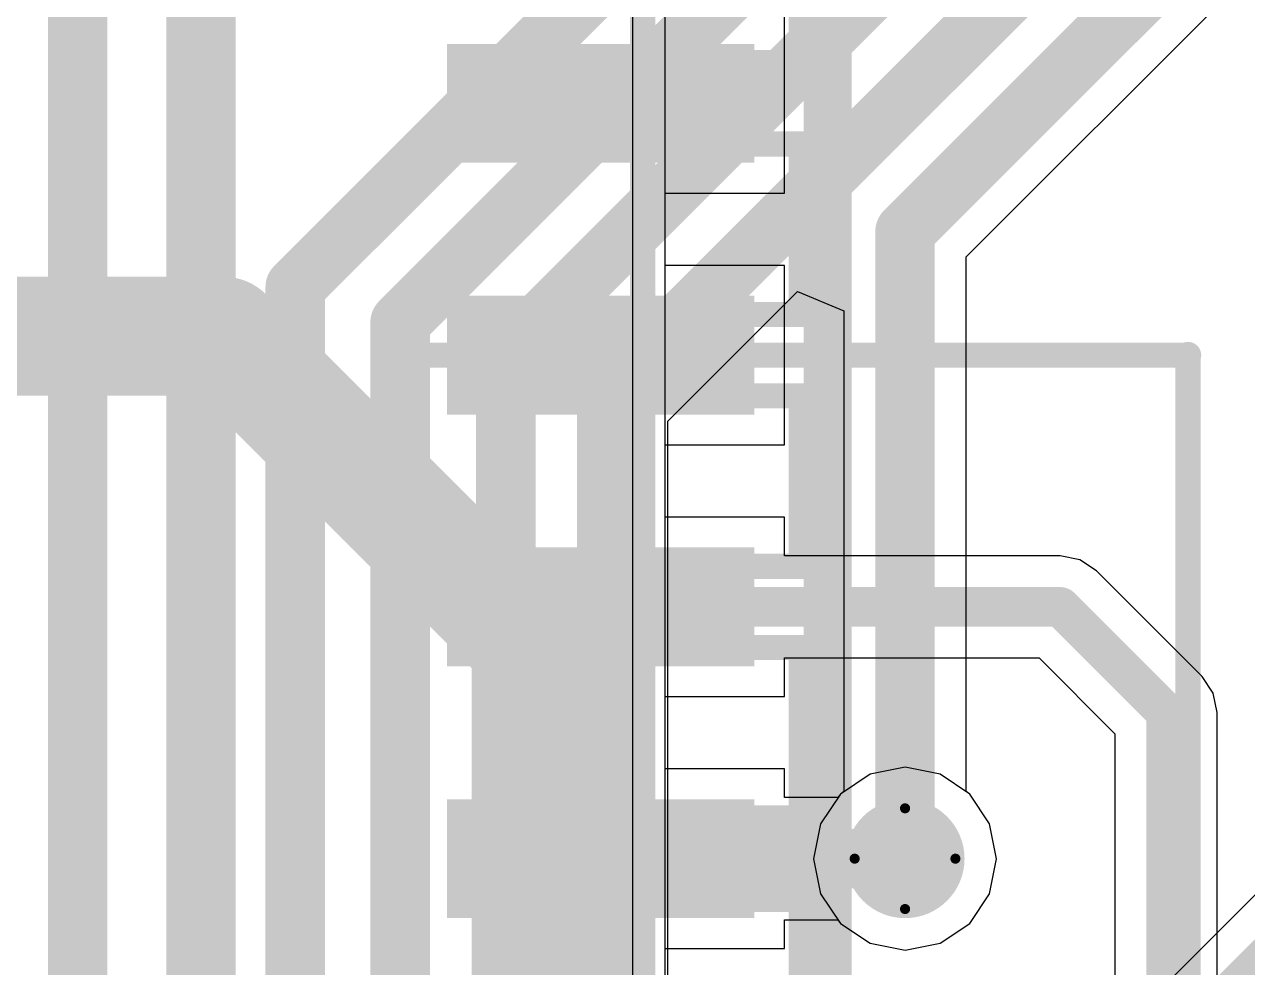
# Model space of a CAD drawing. Header units: millimetres. Extents: x -16 to 330, y -45 to 150.
# Drawn here: x 66.89 to 73.06, y 35.17 to 39.93 of the extents above; entities that cross this region are included whole.
import ezdxf

# ---------------------------------------------------------------- set-up
doc = ezdxf.new("R2010")
doc.units = ezdxf.units.MM
for name, color, linetype in [('BottomLayer', 5, 'Continuous'), ('BottomSolder', 6, 'Continuous'), ('DrillDrawing', 1, 'Continuous'), ('Mechanical13', 56, 'Continuous'), ('MidLayer1', 16, 'Continuous'), ('MidLayer2', 76, 'Continuous'), ('TopLayer', 1, 'Continuous'), ('TopPaste', 8, 'Continuous'), ('TopSolder', 216, 'Continuous'), ('ViaHoleLayer', 16, 'Continuous')]:
    doc.layers.add(name, color=color, linetype=linetype)

# ---------------------------------------------------------------- blocks, each defined once
blk = doc.blocks.new('14_SOIC_71')
at = {"layer": 'TopLayer'}
for points in [[(1.925, 2.84), (3.475, 2.84), (3.475, 2.24), (1.925, 2.24)], [(1.925, 1.57), (3.475, 1.57), (3.475, 0.97), (1.925, 0.97)], [(1.925, 0.3), (3.475, 0.3), (3.475, -0.3), (1.925, -0.3)], [(1.925, -0.97), (3.475, -0.97), (3.475, -1.57), (1.925, -1.57)]]:
    blk.add_hatch(color=1, dxfattribs=at).paths.add_polyline_path(points)
at = {"layer": 'TopPaste'}
for points in [[(1.925, 2.84), (3.475, 2.84), (3.475, 2.24), (1.925, 2.24)], [(1.925, 1.57), (3.475, 1.57), (3.475, 0.97), (1.925, 0.97)], [(1.925, 0.3), (3.475, 0.3), (3.475, -0.3), (1.925, -0.3)], [(1.925, -0.97), (3.475, -0.97), (3.475, -1.57), (1.925, -1.57)]]:
    blk.add_hatch(color=8, dxfattribs=at).paths.add_polyline_path(points)
at = {"layer": 'TopSolder'}
for points in [[(1.925, 2.84), (3.475, 2.84), (3.475, 2.24), (1.925, 2.24)], [(1.925, 1.57), (3.475, 1.57), (3.475, 0.97), (1.925, 0.97)], [(1.925, 0.3), (3.475, 0.3), (3.475, -0.3), (1.925, -0.3)], [(1.925, -0.97), (3.475, -0.97), (3.475, -1.57), (1.925, -1.57)]]:
    blk.add_hatch(color=216, dxfattribs=at).paths.add_polyline_path(points)

msp = doc.modelspace()

# ---------------------------------------------------------------- hatches: boundary and pattern name
at = {"layer": 'BottomLayer'}
h = msp.add_hatch(color=5, dxfattribs=at)
edge = h.paths.add_edge_path()
edge.add_arc((71.3294, 35.7188), 0.3, 0, 360)
at = {"layer": 'BottomSolder'}
h = msp.add_hatch(color=6, dxfattribs=at)
edge = h.paths.add_edge_path()
edge.add_arc((71.3294, 35.7188), 0.15, 0, 360)
at = {"layer": 'MidLayer1'}
h = msp.add_hatch(color=16, dxfattribs=at)
edge = h.paths.add_edge_path()
edge.add_arc((71.3294, 35.7188), 0.3, 0, 360)
at = {"layer": 'MidLayer2'}
h = msp.add_hatch(color=76, dxfattribs=at)
edge = h.paths.add_edge_path()
edge.add_arc((71.3294, 35.7188), 0.3, 0, 360)
at = {"layer": 'TopLayer'}
h = msp.add_hatch(color=1, dxfattribs=at)
edge = h.paths.add_edge_path()
edge.add_arc((71.3294, 35.7188), 0.3, 0, 360)
at = {"layer": 'TopSolder'}
h = msp.add_hatch(color=216, dxfattribs=at)
edge = h.paths.add_edge_path()
edge.add_arc((71.3294, 35.7188), 0.15, 0, 360)
at = {"layer": 'ViaHoleLayer'}
h = msp.add_hatch(color=16, dxfattribs=at)
edge = h.paths.add_edge_path()
edge.add_arc((71.3294, 35.7188), 0.15, 0, 360)

# ---------------------------------------------------------------- linework, layer by layer
at = {"layer": 'BottomLayer'}
for p, q in [((69.9554, 46.6344), (69.9554, 20.5486)), ((71.6377, 38.7547), (74.5266, 41.6436)), ((71.6377, 36.0569), (71.6377, 38.7547)), ((70.1329, 37.9255), (70.7864, 38.5791)), ((70.7864, 38.5791), (71.0211, 38.4818)), ((71.0211, 38.4818), (71.0211, 36.0569)), ((70.1329, 32.9644), (70.1329, 37.9255)), ((71.0033, 36.045), (70.9033, 35.8953)), ((71.0211, 36.0569), (71.0033, 36.045)), ((71.6556, 36.045), (71.6377, 36.0569)), ((71.7556, 35.8953), (71.6556, 36.045)), ((70.9033, 35.8953), (70.8682, 35.7188)), ((71.7907, 35.7188), (71.7556, 35.8953)), ((70.8682, 35.7188), (70.9033, 35.5423)), ((71.7556, 35.5423), (71.7907, 35.7188)), ((73.1959, 35.6376), (72.612, 35.0537)), ((70.9033, 35.5423), (71.0033, 35.3926)), ((71.6556, 35.3926), (71.7556, 35.5423)), ((71.0033, 35.3926), (71.1529, 35.2927)), ((71.5059, 35.2927), (71.6556, 35.3926)), ((71.1529, 35.2927), (71.3294, 35.2575)), ((71.3294, 35.2575), (71.5059, 35.2927))]:
    msp.add_line(p, q, dxfattribs=at)
for points, const_width in [([(67.7549, 23.2795), (67.7549, 45.0473)], 0.3), ([(68.2544, 38.6024), (72.1076, 42.4555)], 0.3), ([(68.7832, 38.4247), (72.6749, 42.3164)], 0.3), ([(69.3166, 38.2517), (73.2089, 42.144)], 0.3), ([(69.8246, 38.0532), (73.7383, 41.967)], 0.3), ([(71.3294, 38.8824), (74.3086, 41.8616)], 0.3), ([(71.3294, 35.7188), (71.3294, 38.8824)], 0.3), ([(68.2544, 23.033), (68.2544, 38.6024)], 0.3), ([(68.7832, 22.8605), (68.7832, 38.4247)], 0.3), ([(69.3166, 22.6251), (69.3166, 38.2517)], 0.3), ([(69.8246, 22.0063), (69.8246, 38.0532)], 0.3), ([(72.7939, 34.8717), (73.641, 35.7188)], 0.2)]:
    msp.add_lwpolyline(points, dxfattribs=dict(at, const_width=const_width))
at = {"layer": 'BottomLayer', "const_width": 0.15}
for points in [[(71.2544, 38.8824, 1), (71.4044, 38.8824, 1)], [(71.2544, 38.8824, 1), (71.4044, 38.8824, 1)], [(68.1794, 38.6024, 1), (68.3294, 38.6024, 1)], [(68.1794, 38.6024, 1), (68.3294, 38.6024, 1)], [(68.7082, 38.4247, 1), (68.8582, 38.4247, 1)], [(68.7082, 38.4247, 1), (68.8582, 38.4247, 1)], [(69.2416, 38.2517, 1), (69.3916, 38.2517, 1)], [(69.2416, 38.2517, 1), (69.3916, 38.2517, 1)], [(69.7496, 38.0532, 1), (69.8996, 38.0532, 1)], [(69.7496, 38.0532, 1), (69.8996, 38.0532, 1)], [(71.2544, 35.7188, 1), (71.4044, 35.7188, 1)]]:
    msp.add_lwpolyline(points, format="xyb", close=True, dxfattribs=at)
at = {"layer": 'DrillDrawing', "const_width": 0.0508}
for points in [[(71.0754, 35.7188), (71.3294, 35.9728)], [(71.3294, 35.9728), (71.5834, 35.7188)], [(71.0754, 35.7188), (71.3294, 35.4648)], [(71.3294, 35.4648), (71.5834, 35.7188)]]:
    msp.add_lwpolyline(points, dxfattribs=at)
at = {"layer": 'DrillDrawing', "const_width": 0.0254}
for points in [[(71.3167, 35.9728, 1), (71.3421, 35.9728, 1)], [(71.3167, 35.9728, 1), (71.3421, 35.9728, 1)], [(71.0627, 35.7188, 1), (71.0881, 35.7188, 1)], [(71.0627, 35.7188, 1), (71.0881, 35.7188, 1)], [(71.5707, 35.7188, 1), (71.5961, 35.7188, 1)], [(71.5707, 35.7188, 1), (71.5961, 35.7188, 1)], [(71.3167, 35.4648, 1), (71.3421, 35.4648, 1)], [(71.3167, 35.4648, 1), (71.3421, 35.4648, 1)]]:
    msp.add_lwpolyline(points, format="xyb", close=True, dxfattribs=at)
at = {"layer": 'Mechanical13', "const_width": 0.127}
for points in [[(70.8812, 34.1213), (70.8812, 42.3963)], [(70.9961, 34.1787), (70.9961, 42.3389)], [(70.0062, 33.0088), (70.0062, 40.9535)], [(70.0062, 33.0088), (70.0062, 40.9535)], [(70.8062, 39.7338), (70.8062, 40.5938)], [(69.7562, 39.7338), (70.1062, 39.7338)], [(69.7562, 39.3238), (69.7562, 39.7338)], [(70.1062, 39.7338), (70.2062, 39.7338)], [(70.1062, 39.3238), (70.1062, 39.7338)], [(70.2062, 39.7338), (70.5062, 39.7338)], [(70.2062, 39.3238), (70.2062, 39.7338)], [(70.5062, 39.3238), (70.5062, 39.7338)], [(70.5062, 39.7338), (70.8812, 39.7338)], [(70.0062, 31.7588), (70.0062, 39.7035)], [(70.0062, 31.7588), (70.0062, 39.7035)], [(69.7562, 39.3238), (70.1062, 39.3238)], [(70.1062, 39.3238), (70.2062, 39.3238)], [(70.2062, 39.3238), (70.5062, 39.3238)], [(70.5062, 39.3238), (70.8812, 39.3238)], [(70.8062, 38.4638), (70.8062, 39.3238)], [(69.7562, 38.4638), (70.1062, 38.4638)], [(69.7562, 38.0538), (69.7562, 38.4638)], [(70.1062, 38.4638), (70.2062, 38.4638)], [(70.1062, 38.0538), (70.1062, 38.4638)], [(70.2062, 38.4638), (70.5062, 38.4638)], [(70.2062, 38.0538), (70.2062, 38.4638)], [(70.5062, 38.0538), (70.5062, 38.4638)], [(70.5062, 38.4638), (70.8812, 38.4638)], [(68.7839, 38.2588), (72.7562, 38.2588)], [(68.7839, 38.2588), (72.7562, 38.2588)], [(72.7562, 30.3141), (72.7562, 38.2588)], [(72.7562, 30.3141), (72.7562, 38.2588)], [(69.7562, 38.0538), (70.1062, 38.0538)], [(70.1062, 38.0538), (70.2062, 38.0538)], [(70.2062, 38.0538), (70.5062, 38.0538)], [(70.5062, 38.0538), (70.8812, 38.0538)], [(70.8062, 37.1938), (70.8062, 38.0538)], [(69.7562, 37.1938), (70.1062, 37.1938)], [(69.7562, 36.7838), (69.7562, 37.1938)], [(70.1062, 37.1938), (70.2062, 37.1938)], [(70.1062, 36.7838), (70.1062, 37.1938)], [(70.2062, 37.1938), (70.5062, 37.1938)], [(70.2062, 36.7838), (70.2062, 37.1938)], [(70.5062, 36.7838), (70.5062, 37.1938)], [(70.5062, 37.1938), (70.8812, 37.1938)], [(69.7562, 36.7838), (70.1062, 36.7838)], [(70.1062, 36.7838), (70.2062, 36.7838)], [(70.2062, 36.7838), (70.5062, 36.7838)], [(70.5062, 36.7838), (70.8812, 36.7838)], [(70.8062, 35.9238), (70.8062, 36.7838)], [(69.7562, 35.9238), (70.1062, 35.9238)], [(69.7562, 35.5138), (69.7562, 35.9238)], [(70.1062, 35.9238), (70.2062, 35.9238)], [(70.1062, 35.5138), (70.1062, 35.9238)], [(70.2062, 35.9238), (70.5062, 35.9238)], [(70.2062, 35.5138), (70.2062, 35.9238)], [(70.5062, 35.5138), (70.5062, 35.9238)], [(70.5062, 35.9238), (70.8812, 35.9238)], [(69.7562, 35.5138), (70.1062, 35.5138)], [(70.1062, 35.5138), (70.2062, 35.5138)], [(70.2062, 35.5138), (70.5062, 35.5138)], [(70.5062, 35.5138), (70.8812, 35.5138)], [(70.8062, 34.6538), (70.8062, 35.5138)]]:
    msp.add_lwpolyline(points, dxfattribs=at)
at = {"layer": 'Mechanical13'}
for points, const_width in [([(69.7245, 39.7338, 1), (69.788, 39.7338, 1)], 0.0635), ([(69.7245, 39.7338, 1), (69.788, 39.7338, 1)], 0.0635), ([(70.0745, 39.7338, 1), (70.138, 39.7338, 1)], 0.0635), ([(70.0745, 39.7338, 1), (70.138, 39.7338, 1)], 0.0635), ([(70.0745, 39.7338, 1), (70.138, 39.7338, 1)], 0.0635), ([(70.1745, 39.7338, 1), (70.238, 39.7338, 1)], 0.0635), ([(70.1745, 39.7338, 1), (70.238, 39.7338, 1)], 0.0635), ([(70.1745, 39.7338, 1), (70.238, 39.7338, 1)], 0.0635), ([(70.4745, 39.7338, 1), (70.538, 39.7338, 1)], 0.0635), ([(70.4745, 39.7338, 1), (70.538, 39.7338, 1)], 0.0635), ([(70.4745, 39.7338, 1), (70.538, 39.7338, 1)], 0.0635), ([(70.7745, 39.7338, 1), (70.838, 39.7338, 1)], 0.0635), ([(70.8495, 39.7338, 1), (70.913, 39.7338, 1)], 0.0635), ([(69.9745, 39.7035, 1), (70.038, 39.7035, 1)], 0.0635), ([(69.9745, 39.7035, 1), (70.038, 39.7035, 1)], 0.0635), ([(69.7245, 39.3238, 1), (69.788, 39.3238, 1)], 0.0635), ([(69.7245, 39.3238, 1), (69.788, 39.3238, 1)], 0.0635), ([(70.0745, 39.3238, 1), (70.138, 39.3238, 1)], 0.0635), ([(70.0745, 39.3238, 1), (70.138, 39.3238, 1)], 0.0635), ([(70.0745, 39.3238, 1), (70.138, 39.3238, 1)], 0.0635), ([(70.1745, 39.3238, 1), (70.238, 39.3238, 1)], 0.0635), ([(70.1745, 39.3238, 1), (70.238, 39.3238, 1)], 0.0635), ([(70.1745, 39.3238, 1), (70.238, 39.3238, 1)], 0.0635), ([(70.4745, 39.3238, 1), (70.538, 39.3238, 1)], 0.0635), ([(70.4745, 39.3238, 1), (70.538, 39.3238, 1)], 0.0635), ([(70.4745, 39.3238, 1), (70.538, 39.3238, 1)], 0.0635), ([(70.7745, 39.3238, 1), (70.838, 39.3238, 1)], 0.0635), ([(70.8495, 39.3238, 1), (70.913, 39.3238, 1)], 0.0635), ([(69.7245, 38.4638, 1), (69.788, 38.4638, 1)], 0.0635), ([(69.7245, 38.4638, 1), (69.788, 38.4638, 1)], 0.0635), ([(70.0745, 38.4638, 1), (70.138, 38.4638, 1)], 0.0635), ([(70.0745, 38.4638, 1), (70.138, 38.4638, 1)], 0.0635), ([(70.0745, 38.4638, 1), (70.138, 38.4638, 1)], 0.0635), ([(70.1745, 38.4638, 1), (70.238, 38.4638, 1)], 0.0635), ([(70.1745, 38.4638, 1), (70.238, 38.4638, 1)], 0.0635), ([(70.1745, 38.4638, 1), (70.238, 38.4638, 1)], 0.0635), ([(70.4745, 38.4638, 1), (70.538, 38.4638, 1)], 0.0635), ([(70.4745, 38.4638, 1), (70.538, 38.4638, 1)], 0.0635), ([(70.4745, 38.4638, 1), (70.538, 38.4638, 1)], 0.0635), ([(70.7745, 38.4638, 1), (70.838, 38.4638, 1)], 0.0635), ([(70.8495, 38.4638, 1), (70.913, 38.4638, 1)], 0.0635), ([(68.7521, 38.2588, 1), (68.8156, 38.2588, 1)], 0.0635), ([(68.7521, 38.2588, 1), (68.8156, 38.2588, 1)], 0.0635), ([(72.7594, 38.2588, 1), (72.7531, 38.2588, 1)], 0.127), ([(72.7594, 38.2588, 1), (72.7531, 38.2588, 1)], 0.127), ([(72.7213, 38.2588, 1), (72.7848, 38.2588, 1)], 0.0635), ([(72.7213, 38.2588, 1), (72.7848, 38.2588, 1)], 0.0635), ([(72.7245, 38.2588, 1), (72.788, 38.2588, 1)], 0.0635), ([(72.7245, 38.2588, 1), (72.788, 38.2588, 1)], 0.0635), ([(72.7245, 38.2588, 1), (72.788, 38.2588, 1)], 0.0635), ([(72.7245, 38.2588, 1), (72.788, 38.2588, 1)], 0.0635), ([(72.7277, 38.2588, 1), (72.7912, 38.2588, 1)], 0.0635), ([(72.7277, 38.2588, 1), (72.7912, 38.2588, 1)], 0.0635), ([(69.7245, 38.0538, 1), (69.788, 38.0538, 1)], 0.0635), ([(69.7245, 38.0538, 1), (69.788, 38.0538, 1)], 0.0635), ([(70.0745, 38.0538, 1), (70.138, 38.0538, 1)], 0.0635), ([(70.0745, 38.0538, 1), (70.138, 38.0538, 1)], 0.0635), ([(70.0745, 38.0538, 1), (70.138, 38.0538, 1)], 0.0635), ([(70.1745, 38.0538, 1), (70.238, 38.0538, 1)], 0.0635), ([(70.1745, 38.0538, 1), (70.238, 38.0538, 1)], 0.0635), ([(70.1745, 38.0538, 1), (70.238, 38.0538, 1)], 0.0635), ([(70.4745, 38.0538, 1), (70.538, 38.0538, 1)], 0.0635), ([(70.4745, 38.0538, 1), (70.538, 38.0538, 1)], 0.0635), ([(70.4745, 38.0538, 1), (70.538, 38.0538, 1)], 0.0635), ([(70.7745, 38.0538, 1), (70.838, 38.0538, 1)], 0.0635), ([(70.8495, 38.0538, 1), (70.913, 38.0538, 1)], 0.0635), ([(69.7245, 37.1938, 1), (69.788, 37.1938, 1)], 0.0635), ([(69.7245, 37.1938, 1), (69.788, 37.1938, 1)], 0.0635), ([(70.0745, 37.1938, 1), (70.138, 37.1938, 1)], 0.0635), ([(70.0745, 37.1938, 1), (70.138, 37.1938, 1)], 0.0635), ([(70.0745, 37.1938, 1), (70.138, 37.1938, 1)], 0.0635), ([(70.1745, 37.1938, 1), (70.238, 37.1938, 1)], 0.0635), ([(70.1745, 37.1938, 1), (70.238, 37.1938, 1)], 0.0635), ([(70.1745, 37.1938, 1), (70.238, 37.1938, 1)], 0.0635), ([(70.4745, 37.1938, 1), (70.538, 37.1938, 1)], 0.0635), ([(70.4745, 37.1938, 1), (70.538, 37.1938, 1)], 0.0635), ([(70.4745, 37.1938, 1), (70.538, 37.1938, 1)], 0.0635), ([(70.7745, 37.1938, 1), (70.838, 37.1938, 1)], 0.0635), ([(70.8495, 37.1938, 1), (70.913, 37.1938, 1)], 0.0635), ([(69.7245, 36.7838, 1), (69.788, 36.7838, 1)], 0.0635), ([(69.7245, 36.7838, 1), (69.788, 36.7838, 1)], 0.0635), ([(70.0745, 36.7838, 1), (70.138, 36.7838, 1)], 0.0635), ([(70.0745, 36.7838, 1), (70.138, 36.7838, 1)], 0.0635), ([(70.0745, 36.7838, 1), (70.138, 36.7838, 1)], 0.0635), ([(70.1745, 36.7838, 1), (70.238, 36.7838, 1)], 0.0635), ([(70.1745, 36.7838, 1), (70.238, 36.7838, 1)], 0.0635), ([(70.1745, 36.7838, 1), (70.238, 36.7838, 1)], 0.0635), ([(70.4745, 36.7838, 1), (70.538, 36.7838, 1)], 0.0635), ([(70.4745, 36.7838, 1), (70.538, 36.7838, 1)], 0.0635), ([(70.4745, 36.7838, 1), (70.538, 36.7838, 1)], 0.0635), ([(70.7745, 36.7838, 1), (70.838, 36.7838, 1)], 0.0635), ([(70.8495, 36.7838, 1), (70.913, 36.7838, 1)], 0.0635), ([(69.7245, 35.9238, 1), (69.788, 35.9238, 1)], 0.0635), ([(69.7245, 35.9238, 1), (69.788, 35.9238, 1)], 0.0635), ([(70.0745, 35.9238, 1), (70.138, 35.9238, 1)], 0.0635), ([(70.0745, 35.9238, 1), (70.138, 35.9238, 1)], 0.0635), ([(70.0745, 35.9238, 1), (70.138, 35.9238, 1)], 0.0635), ([(70.1745, 35.9238, 1), (70.238, 35.9238, 1)], 0.0635), ([(70.1745, 35.9238, 1), (70.238, 35.9238, 1)], 0.0635), ([(70.1745, 35.9238, 1), (70.238, 35.9238, 1)], 0.0635), ([(70.4745, 35.9238, 1), (70.538, 35.9238, 1)], 0.0635), ([(70.4745, 35.9238, 1), (70.538, 35.9238, 1)], 0.0635), ([(70.4745, 35.9238, 1), (70.538, 35.9238, 1)], 0.0635), ([(70.7745, 35.9238, 1), (70.838, 35.9238, 1)], 0.0635), ([(70.8495, 35.9238, 1), (70.913, 35.9238, 1)], 0.0635), ([(69.7245, 35.5138, 1), (69.788, 35.5138, 1)], 0.0635), ([(69.7245, 35.5138, 1), (69.788, 35.5138, 1)], 0.0635), ([(70.0745, 35.5138, 1), (70.138, 35.5138, 1)], 0.0635), ([(70.0745, 35.5138, 1), (70.138, 35.5138, 1)], 0.0635), ([(70.0745, 35.5138, 1), (70.138, 35.5138, 1)], 0.0635), ([(70.1745, 35.5138, 1), (70.238, 35.5138, 1)], 0.0635), ([(70.1745, 35.5138, 1), (70.238, 35.5138, 1)], 0.0635), ([(70.1745, 35.5138, 1), (70.238, 35.5138, 1)], 0.0635), ([(70.4745, 35.5138, 1), (70.538, 35.5138, 1)], 0.0635), ([(70.4745, 35.5138, 1), (70.538, 35.5138, 1)], 0.0635), ([(70.4745, 35.5138, 1), (70.538, 35.5138, 1)], 0.0635), ([(70.7745, 35.5138, 1), (70.838, 35.5138, 1)], 0.0635), ([(70.8495, 35.5138, 1), (70.913, 35.5138, 1)], 0.0635)]:
    msp.add_lwpolyline(points, format="xyb", close=True, dxfattribs=dict(at, const_width=const_width))
at = {"layer": 'MidLayer1'}
for p, q in [((69.9554, 46.6344), (69.9554, 20.5486)), ((70.1204, 23.4405), (70.1204, 46.6344)), ((71.1529, 36.145), (71.0033, 36.045)), ((71.3294, 36.1801), (71.1529, 36.145)), ((71.5059, 36.145), (71.3294, 36.1801)), ((71.6556, 36.045), (71.5059, 36.145)), ((71.0033, 36.045), (70.9033, 35.8953)), ((71.7556, 35.8953), (71.6556, 36.045)), ((70.9033, 35.8953), (70.8682, 35.7188)), ((71.7907, 35.7188), (71.7556, 35.8953)), ((70.8682, 35.7188), (70.9033, 35.5423)), ((71.7556, 35.5423), (71.7907, 35.7188)), ((70.9033, 35.5423), (71.0033, 35.3926)), ((71.6556, 35.3926), (71.7556, 35.5423)), ((71.0033, 35.3926), (71.1529, 35.2927)), ((71.5059, 35.2927), (71.6556, 35.3926)), ((71.1529, 35.2927), (71.3294, 35.2575)), ((71.3294, 35.2575), (71.5059, 35.2927))]:
    msp.add_line(p, q, dxfattribs=at)
at = {"layer": 'MidLayer1', "const_width": 0.6}
for points in [[(63.928, 38.354), (67.8942, 38.354)], [(67.8942, 38.354), (69.4436, 36.8046)], [(69.4436, 12.0173), (69.4436, 36.8046)]]:
    msp.add_lwpolyline(points, dxfattribs=at)
at = {"layer": 'MidLayer1', "const_width": 0.3}
for points in [[(67.7442, 38.354, 1), (68.0442, 38.354, 1)], [(67.7442, 38.354, 1), (68.0442, 38.354, 1)], [(69.2936, 36.8046, 1), (69.5936, 36.8046, 1)], [(69.2936, 36.8046, 1), (69.5936, 36.8046, 1)]]:
    msp.add_lwpolyline(points, format="xyb", close=True, dxfattribs=at)
at = {"layer": 'MidLayer2'}
for p, q in [((69.9554, 46.6344), (69.9554, 20.5486)), ((70.1204, 32.9561), (70.1204, 46.6344)), ((71.1529, 36.145), (71.0033, 36.045)), ((71.3294, 36.1801), (71.1529, 36.145)), ((71.5059, 36.145), (71.3294, 36.1801)), ((71.6556, 36.045), (71.5059, 36.145)), ((71.0033, 36.045), (70.9033, 35.8953)), ((71.7556, 35.8953), (71.6556, 36.045)), ((70.9033, 35.8953), (70.8682, 35.7188)), ((71.7907, 35.7188), (71.7556, 35.8953)), ((70.8682, 35.7188), (70.9033, 35.5423)), ((71.7556, 35.5423), (71.7907, 35.7188)), ((70.9033, 35.5423), (71.0033, 35.3926)), ((71.6556, 35.3926), (71.7556, 35.5423)), ((71.0033, 35.3926), (71.1529, 35.2927)), ((71.5059, 35.2927), (71.6556, 35.3926)), ((71.1529, 35.2927), (71.3294, 35.2575)), ((71.3294, 35.2575), (71.5059, 35.2927))]:
    msp.add_line(p, q, dxfattribs=at)
at = {"layer": 'TopLayer'}
for p, q in [((69.9554, 46.6344), (69.9554, 20.5486)), ((70.7218, 39.0764), (70.7218, 39.9812)), ((70.1204, 38.7112), (70.1204, 39.0764)), ((70.1204, 39.0764), (70.7218, 39.0764)), ((70.7218, 38.7112), (70.1204, 38.7112)), ((70.7218, 37.8064), (70.7218, 38.7112)), ((70.1204, 37.4412), (70.1204, 37.8064)), ((70.1204, 37.8064), (70.7218, 37.8064)), ((70.7218, 37.4412), (70.1204, 37.4412)), ((70.7218, 37.2462), (70.7218, 37.4412)), ((72.1123, 37.2462), (70.7218, 37.2462)), ((72.2108, 37.2266), (72.1123, 37.2462)), ((72.2942, 37.1708), (72.2108, 37.2266)), ((72.8272, 36.6378), (72.2942, 37.1708)), ((70.7218, 36.5364), (70.7218, 36.7315)), ((70.7218, 36.7315), (72.0057, 36.7315)), ((72.0057, 36.7315), (72.3879, 36.3492)), ((72.883, 36.5543), (72.8272, 36.6378)), ((70.1204, 36.1712), (70.1204, 36.5364)), ((70.1204, 36.5364), (70.7218, 36.5364)), ((72.9026, 36.4558), (72.883, 36.5543)), ((72.9026, 28.6745), (72.9026, 36.4558)), ((72.3879, 36.3492), (72.3879, 28.5679)), ((70.7218, 36.1712), (70.1204, 36.1712)), ((70.7218, 36.0271), (70.7218, 36.1712)), ((71.1529, 36.145), (71.0033, 36.045)), ((71.3294, 36.1801), (71.1529, 36.145)), ((71.5059, 36.145), (71.3294, 36.1801)), ((71.6556, 36.045), (71.5059, 36.145)), ((70.9913, 36.0271), (70.7218, 36.0271)), ((71.0033, 36.045), (70.9913, 36.0271)), ((71.7556, 35.8953), (71.6556, 36.045)), ((71.7907, 35.7188), (71.7556, 35.8953)), ((71.7556, 35.5423), (71.7907, 35.7188)), ((71.6556, 35.3926), (71.7556, 35.5423)), ((70.7218, 35.2664), (70.7218, 35.4105)), ((70.7218, 35.4105), (70.9913, 35.4105)), ((70.9913, 35.4105), (71.0033, 35.3926)), ((71.0033, 35.3926), (71.1529, 35.2927)), ((71.5059, 35.2927), (71.6556, 35.3926)), ((71.1529, 35.2927), (71.3294, 35.2575)), ((71.3294, 35.2575), (71.5059, 35.2927)), ((70.1204, 34.9012), (70.1204, 35.2664)), ((70.1204, 35.2664), (70.7218, 35.2664))]:
    msp.add_line(p, q, dxfattribs=at)
for points, const_width in [([(67.1576, 21.3557), (67.1576, 51.912)], 0.3), ([(67.8039, 21.5093), (67.8039, 51.0032)], 0.3), ([(69.7794, 36.9888), (72.1123, 36.9888)], 0.2), ([(72.1123, 36.9888), (72.6453, 36.4558)], 0.2), ([(72.6453, 28.5679), (72.6453, 36.4558)], 0.2), ([(69.7944, 35.7188), (71.3294, 35.7188)], 0.3), ([(69.7794, 35.7188), (69.7944, 35.7188)], 0.2)]:
    msp.add_lwpolyline(points, dxfattribs=dict(at, const_width=const_width))
for points, const_width in [([(69.7294, 36.9888, 1), (69.8294, 36.9888, 1)], 0.1), ([(72.0623, 36.9888, 1), (72.1623, 36.9888, 1)], 0.1), ([(72.0623, 36.9888, 1), (72.1623, 36.9888, 1)], 0.1), ([(72.5953, 36.4558, 1), (72.6953, 36.4558, 1)], 0.1), ([(72.5953, 36.4558, 1), (72.6953, 36.4558, 1)], 0.1), ([(69.7194, 35.7188, 1), (69.8694, 35.7188, 1)], 0.15), ([(71.2544, 35.7188, 1), (71.4044, 35.7188, 1)], 0.15), ([(69.7294, 35.7188, 1), (69.8294, 35.7188, 1)], 0.1), ([(69.7444, 35.7188, 1), (69.8444, 35.7188, 1)], 0.1)]:
    msp.add_lwpolyline(points, format="xyb", close=True, dxfattribs=dict(at, const_width=const_width))

# ---------------------------------------------------------------- block references
at = {"rotation": 180}
msp.add_blockref('14_SOIC_71', (72.4944, 38.2588), dxfattribs=at)

doc.saveas('drawing.dxf')
